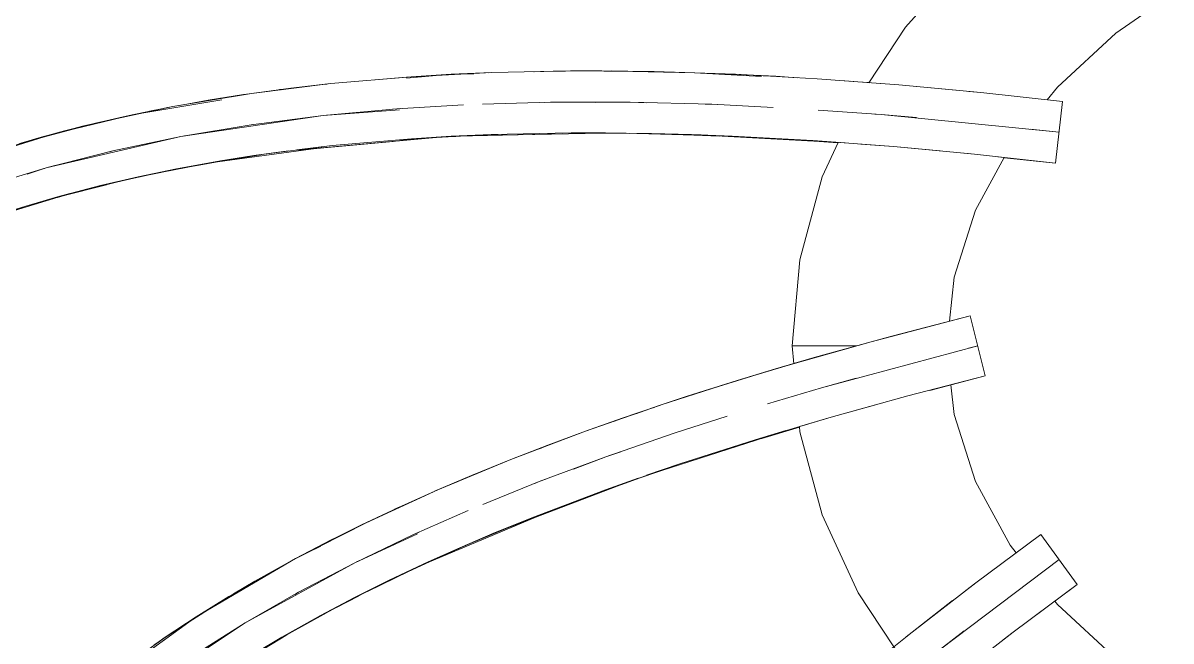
# Model space of a CAD drawing. Header units: inches. Extents: x -578 to 1873, y 397 to 1812.
# Drawn here: x 744.11 to 781.23, y 895.65 to 915.62 of the extents above; entities that cross this region are included whole.
import ezdxf

# ---------------------------------------------------------------- set-up
doc = ezdxf.new("R2010")
doc.units = ezdxf.units.IN
doc.header["$MEASUREMENT"] = 0
doc.layers.add('A-GENM', color=13, linetype='Continuous', lineweight=9)
doc.layers.add('A-WALL', color=113, linetype='Continuous', lineweight=13)

# ---------------------------------------------------------------- blocks, each defined once
blk = doc.blocks.new('3D Cad File Example_dwg_AC_Bandstand Canopy - AC_Bandstand Canopy-1783121-_3D_-3560-Level 1')
at = {"layer": 'A-GENM'}
for p, q in [((-25.046, 10.297), (-23.195, 12.384)), ((-18.243, 10.104), (-16.463, 11.344)), ((-26.234, 8.503), (-25.046, 10.297)), ((-20.137, 8.359), (-18.243, 10.104)), ((-20.137, 8.359), (-20.464, 7.948)), ((-27.738, 5.461), (-27.227, 6.573)), ((-22.789, 4.381), (-21.856, 6.088)), ((-28.464, 2.776), (-27.738, 5.461)), ((-23.479, 2.218), (-22.789, 4.381)), ((-28.713, 0), (-28.464, 2.776)), ((-23.629, 0.796), (-23.479, 2.218)), ((-28.661, -0.578), (-28.713, 0)), ((-26.622, 0), (-28.713, 0)), ((-23.479, -2.218), (-23.58, -1.258)), ((-22.789, -4.381), (-23.479, -2.218)), ((-28.464, -2.776), (-28.479, -2.61)), ((-28.464, -2.776), (-27.738, -5.461)), ((-21.664, -6.441), (-22.789, -4.381)), ((-26.579, -7.983), (-27.738, -5.461)), ((-21.664, -6.441), (-21.469, -6.686)), ((-25.046, -10.297), (-26.579, -7.983)), ((-20.222, -8.251), (-20.137, -8.359)), ((-18.243, -10.104), (-20.137, -8.359))]:
    blk.add_line(p, q, dxfattribs=at)
blk = doc.blocks.new('3D Cad File Example_dwg_AC_Bandstand Canopy Rib Centerplane - AC_Bandstand Canopy Rib Centerplane-1775954-_3D_-3567-Level 1')
at = {"layer": 'A-GENM'}
for p, q in [((-45.085, -269.711), (-47.177, -270.351)), ((-46.564, -270.147), (-47.177, -270.351)), ((-51.532, -271.364), (-47.177, -270.351)), ((-49.325, -270.901), (-47.177, -270.351)), ((-47.177, -270.351), (-47.449, -270.424)), ((-47.124, -270.334), (-47.177, -270.351)), ((-51.532, -271.364), (-49.325, -270.901)), ((-49.325, -270.901), (-49.43, -270.92)), ((-49.224, -270.872), (-49.325, -270.901)), ((-74.168, -272.074), (-79.917, -271.5)), ((-79.917, -271.5), (-78.982, -271.598)), ((-56.125, -272.042), (-51.532, -271.364)), ((-51.532, -271.364), (-53.798, -271.744)), ((-51.532, -271.364), (-51.643, -271.383)), ((-74.168, -272.074), (-75.308, -271.975)), ((-56.125, -272.042), (-53.798, -271.744)), ((-56.125, -272.042), (-55.57, -271.969)), ((-53.85, -271.75), (-53.798, -271.744)), ((-74.168, -272.074), (-74.299, -272.061)), ((-74.168, -272.074), (-73.966, -272.086)), ((-74.168, -272.074), (-72.133, -272.219)), ((-70.679, -272.307), (-68.689, -272.406)), ((-68.864, -272.395), (-68.689, -272.406)), ((-68.689, -272.406), (-68.472, -272.409)), ((-68.689, -272.406), (-66.049, -272.475)), ((-60.665, -272.388), (-58.512, -272.262)), ((-58.512, -272.262), (-58.624, -272.267)), ((-58.599, -272.228), (-56.125, -272.042)), ((-56.125, -272.042), (-58.512, -272.262)), ((-58.512, -272.262), (-58.366, -272.246)), ((-56.125, -272.042), (-56.238, -272.054)), ((-66.575, -272.455), (-66.049, -272.475)), ((-64.938, -272.46), (-66.049, -272.475)), ((-65.894, -272.474), (-66.049, -272.475)), ((-63.473, -272.476), (-66.049, -272.475)), ((-63.635, -272.473), (-63.473, -272.476)), ((-61.274, -272.414), (-63.473, -272.476)), ((-63.281, -272.467), (-63.473, -272.476))]:
    blk.add_line(p, q, dxfattribs=at)
blk = doc.blocks.new('3D Cad File Example_dwg_AC_Bandstand Canopy Rib Centerplane - AC_Bandstand Canopy Rib Centerplane-1775953-_3D_-V106-Level 1')
at = {"layer": 'A-GENM'}
for p, q in [((-127.765, -265.954), (-122.713, -264.6)), ((-123.016, -264.679), (-122.713, -264.6)), ((-127.765, -265.954), (-126.643, -265.639)), ((-129.508, -266.472), (-127.765, -265.954)), ((-132.493, -267.411), (-130.816, -266.876)), ((-132.493, -267.411), (-134.733, -268.184)), ((-136.89, -268.987), (-134.733, -268.184)), ((-134.733, -268.184), (-135.775, -268.588)), ((-134.733, -268.184), (-134.879, -268.239)), ((-134.733, -268.184), (-134.252, -268.024)), ((-134.733, -268.184), (-134.611, -268.142)), ((-136.89, -268.987), (-138.708, -269.722)), ((-136.89, -268.987), (-137.034, -269.048)), ((-136.89, -268.987), (-136.669, -268.908)), ((-139.185, -269.923), (-140.949, -270.698)), ((-140.82, -270.677), (-142.851, -271.609)), ((-140.949, -270.698), (-142.851, -271.609)), ((-141.063, -270.755), (-140.949, -270.698)), ((-140.771, -270.623), (-140.949, -270.698)), ((-146.392, -273.552), (-142.851, -271.609)), ((-144.665, -272.56), (-142.851, -271.609)), ((-143.281, -271.838), (-142.851, -271.609)), ((-142.769, -271.569), (-142.851, -271.609)), ((-144.665, -272.56), (-146.392, -273.552)), ((-144.784, -272.631), (-144.665, -272.56)), ((-144.665, -272.56), (-144.573, -272.514)), ((-146.392, -273.552), (-146.325, -273.513)), ((-146.392, -273.552), (-149.58, -275.67)), ((-148.031, -274.588), (-146.392, -273.552)), ((-146.558, -273.66), (-146.392, -273.552))]:
    blk.add_line(p, q, dxfattribs=at)
blk = doc.blocks.new('3D Cad File Example_dwg_AC_Bandstand Canopy Rib Centerplane - AC_Bandstand Canopy Rib Centerplane-1775952-_3D_-3565-Level 1')
at = {"layer": 'A-GENM'}
for q in [(-79.917, -257.699), (-76.853, -255.395)]:
    blk.add_line((-76.088, -254.799), q, dxfattribs=at)
blk = doc.blocks.new('3D Cad File Example_dwg-2744-Level 1')
at = {"layer": 'A-WALL'}
for p, q in [((-141.031, -255.902), (-143.623, -256.125)), ((-141.18, -255.913), (-142.203, -256.003)), ((-141.031, -255.904), (-141.18, -255.913)), ((-141.176, -255.95), (-139.733, -255.825)), ((-138.419, -255.769), (-141.031, -255.902)), ((-139.733, -255.825), (-141.031, -255.902)), ((-139.863, -255.832), (-139.733, -255.825)), ((-138.419, -255.769), (-139.733, -255.825)), ((-139.246, -255.81), (-139.733, -255.825)), ((-139.733, -255.825), (-139, -255.811)), ((-138.419, -255.771), (-138.529, -255.773)), ((-138.419, -255.769), (-135.8, -255.717)), ((-136.442, -255.723), (-137.067, -255.742)), ((-137.027, -255.741), (-136.442, -255.723)), ((-137.027, -255.741), (-136.442, -255.723)), ((-136.442, -255.723), (-136.04, -255.722)), ((-136.442, -255.723), (-136.047, -255.722)), ((-136.442, -255.723), (-136.152, -255.724)), ((-135.8, -255.718), (-135.872, -255.717)), ((-135.8, -255.717), (-134.869, -255.716)), ((-135.8, -255.717), (-133.173, -255.738)), ((-134.869, -255.716), (-131.863, -255.773)), ((-134.869, -255.716), (-134.494, -255.719)), ((-134.869, -255.716), (-133.173, -255.738)), ((-134.794, -255.719), (-134.494, -255.719)), ((-134.647, -255.722), (-134.494, -255.719)), ((-134.494, -255.719), (-134.551, -255.718)), ((-134.551, -255.718), (-134.494, -255.72)), ((-134.551, -255.718), (-134.494, -255.719)), ((-133.221, -255.737), (-134.494, -255.719)), ((-133.221, -255.737), (-134.161, -255.724)), ((-133.221, -255.737), (-133.173, -255.739)), ((-133.221, -255.737), (-133.173, -255.738)), ((-133.221, -255.737), (-133.173, -255.739)), ((-131.863, -255.773), (-133.173, -255.738)), ((-133.173, -255.738), (-130.539, -255.825)), ((-132.487, -255.757), (-131.863, -255.773)), ((-129.697, -255.892), (-131.863, -255.773)), ((-131.863, -255.773), (-131.293, -255.799)), ((-131.863, -255.773), (-130.539, -255.825)), ((-130.727, -255.817), (-130.674, -255.819)), ((-130.674, -255.819), (-130.555, -255.824)), ((-130.674, -255.819), (-129.235, -255.89)), ((-127.9, -255.971), (-130.539, -255.825)), ((-129.871, -255.862), (-129.235, -255.89)), ((-129.646, -255.874), (-129.235, -255.89)), ((-128.553, -255.935), (-129.235, -255.89)), ((-128.552, -255.935), (-129.235, -255.89)), ((-129.235, -255.89), (-128.843, -255.919)), ((-127.9, -255.971), (-126.586, -256.063)), ((-125.258, -256.17), (-127.9, -255.971)), ((-126.586, -256.063), (-127.013, -256.036)), ((-126.586, -256.063), (-126.837, -256.05)), ((-126.233, -256.094), (-126.586, -256.063)), ((-125.258, -256.17), (-126.586, -256.063)), ((-126.586, -256.063), (-126.232, -256.093)), ((-148.73, -256.867), (-146.191, -256.444)), ((-146.191, -256.444), (-143.623, -256.125)), ((-144.915, -256.272), (-146.191, -256.444)), ((-145.142, -256.301), (-145.63, -256.368)), ((-145.142, -256.301), (-145.283, -256.322)), ((-145.283, -256.321), (-145.142, -256.301)), ((-144.915, -256.272), (-145.217, -256.323)), ((-144.915, -256.272), (-145.142, -256.301)), ((-144.915, -256.272), (-143.623, -256.125)), ((-144.915, -256.274), (-143.821, -256.146)), ((-144.915, -256.272), (-144.573, -256.243)), ((-144.622, -256.246), (-144.915, -256.272)), ((-143.758, -256.14), (-143.821, -256.146)), ((-123.41, -256.34), (-125.258, -256.17)), ((-125.258, -256.17), (-122.615, -256.416)), ((-122.997, -256.378), (-122.615, -256.416)), ((-122.615, -256.416), (-119.967, -256.706)), ((-122.615, -256.416), (-119.967, -256.706)), ((-147.143, -256.645), (-149.989, -257.121)), ((-147.587, -256.662), (-148.512, -256.831)), ((-147.647, -256.672), (-148.212, -256.781)), ((-147.647, -256.672), (-148.145, -256.77)), ((-147.647, -256.672), (-148.145, -256.77)), ((-147.587, -256.662), (-148.101, -256.762)), ((-147.647, -256.672), (-147.587, -256.662)), ((-147.587, -256.662), (-146.445, -256.481)), ((-146.84, -256.552), (-147.587, -256.662)), ((-147.587, -256.662), (-146.84, -256.552)), ((-146.268, -256.456), (-146.445, -256.481)), ((-120.199, -258.693), (-119.967, -256.706)), ((-149.989, -257.121), (-152.579, -257.745)), ((-151.231, -257.403), (-148.73, -256.867)), ((-149.989, -257.121), (-151.231, -257.403)), ((-149.989, -257.121), (-150.336, -257.197)), ((-150.236, -257.177), (-150.336, -257.197)), ((-149.989, -257.121), (-148.73, -256.867)), ((-149.378, -257.004), (-149.989, -257.121)), ((-149.045, -256.928), (-149.487, -257.02)), ((-148.9, -256.902), (-149.045, -256.928)), ((-151.231, -257.403), (-153.688, -258.057)), ((-151.231, -257.403), (-152.579, -257.745)), ((-151.609, -257.495), (-151.98, -257.592)), ((-151.41, -257.448), (-151.609, -257.495)), ((-150.336, -257.197), (-150.758, -257.296)), ((-150.561, -257.251), (-150.336, -257.197)), ((-150.476, -257.232), (-150.336, -257.197)), ((-150.336, -257.197), (-150.475, -257.232)), ((-150.336, -257.197), (-150.473, -257.231)), ((-156.09, -258.834), (-152.579, -257.745)), ((-152.579, -257.745), (-154.898, -258.43)), ((-152.579, -257.745), (-153.688, -258.057)), ((-153.39, -257.973), (-153.067, -257.879)), ((-153.067, -257.879), (-153.203, -257.92)), ((-153.067, -257.879), (-153.203, -257.92)), ((-153.025, -257.867), (-153.198, -257.919)), ((-153.025, -257.867), (-153.159, -257.908)), ((-152.873, -257.828), (-153.067, -257.879)), ((-152.957, -257.851), (-153.067, -257.879)), ((-153.067, -257.879), (-153.025, -257.867)), ((-153.025, -257.867), (-152.233, -257.653)), ((-152.919, -257.841), (-153.025, -257.867)), ((-153.025, -257.867), (-152.919, -257.841)), ((-152.233, -257.653), (-152.733, -257.799)), ((-152.579, -257.745), (-152.233, -257.653)), ((-152.233, -257.653), (-151.886, -257.57)), ((-139.737, -257.829), (-144.513, -258.25)), ((-141.018, -257.906), (-143.576, -258.131)), ((-141.367, -257.95), (-140.219, -257.865)), ((-138.439, -257.771), (-141.018, -257.906)), ((-139.737, -257.829), (-141.018, -257.906)), ((-140.063, -257.857), (-139.579, -257.831)), ((-139.986, -257.847), (-139.737, -257.829)), ((-139.737, -257.829), (-134.864, -257.725)), ((-138.439, -257.771), (-139.737, -257.829)), ((-139.737, -257.829), (-139.528, -257.822)), ((-139.526, -257.828), (-136.14, -257.752)), ((-139.212, -257.812), (-138.215, -257.78)), ((-135.851, -257.717), (-138.439, -257.771)), ((-134.914, -257.716), (-135.851, -257.717)), ((-135.851, -257.717), (-133.256, -257.737)), ((-135.203, -257.728), (-133.983, -257.734)), ((-131.962, -257.771), (-134.914, -257.716)), ((-134.914, -257.716), (-134.75, -257.717)), ((-134.914, -257.716), (-133.256, -257.737)), ((-131.871, -257.788), (-134.078, -257.732)), ((-130.652, -257.822), (-133.256, -257.737)), ((-131.962, -257.771), (-133.256, -257.737)), ((-131.056, -257.821), (-132.716, -257.757)), ((-131.962, -257.771), (-132.137, -257.766)), ((-130.652, -257.822), (-131.962, -257.771)), ((-131.962, -257.771), (-127.229, -258.031)), ((-131.962, -257.771), (-131.657, -257.785)), ((-131.286, -257.801), (-130.935, -257.816)), ((-130.652, -257.822), (-128.044, -257.966)), ((-143.868, -258.189), (-147.286, -258.654)), ((-146.109, -258.453), (-143.576, -258.131)), ((-146.109, -258.453), (-144.991, -258.299)), ((-144.721, -258.265), (-143.576, -258.131)), ((-141.611, -257.994), (-144.673, -258.273)), ((-128.044, -257.966), (-125.431, -258.162)), ((-128.044, -257.966), (-126.997, -258.039)), ((-127.838, -257.997), (-127.234, -258.041)), ((-127.371, -258.016), (-127.689, -257.995)), ((-125.431, -258.162), (-126.486, -258.078)), ((-122.817, -258.406), (-125.431, -258.162)), ((-125.431, -258.162), (-123.93, -258.3)), ((-149.85, -259.137), (-147.191, -258.624)), ((-146.109, -258.453), (-148.61, -258.881)), ((-147.191, -258.624), (-148.61, -258.881)), ((-147.357, -258.666), (-148.002, -258.78)), ((-147.191, -258.624), (-147.4, -258.66)), ((-147.191, -258.624), (-146.109, -258.453)), ((-147.116, -258.625), (-146.218, -258.486)), ((-146.899, -258.588), (-145.885, -258.432)), ((-122.817, -258.406), (-123.128, -258.375)), ((-122.817, -258.406), (-120.199, -258.693)), ((-122.817, -258.406), (-120.199, -258.693)), ((-122.064, -258.491), (-120.199, -258.693)), ((-120.199, -258.693), (-121.861, -258.52)), ((-120.199, -258.693), (-121.861, -258.52)), ((-121.858, -258.513), (-120.199, -258.693)), ((-151.07, -259.422), (-148.61, -258.881)), ((-149.85, -259.137), (-148.183, -258.808)), ((-149.85, -259.137), (-148.61, -258.881)), ((-148.119, -258.797), (-149.443, -259.064)), ((-149.85, -259.137), (-152.464, -259.787)), ((-152.331, -259.767), (-150.875, -259.392)), ((-149.85, -259.137), (-151.07, -259.422)), ((-150.607, -259.326), (-149.895, -259.163)), ((-149.85, -259.137), (-149.942, -259.158)), ((-151.07, -259.422), (-153.482, -260.083)), ((-152.464, -259.787), (-153.482, -260.083)), ((-151.07, -259.422), (-152.464, -259.787)), ((-152.464, -259.787), (-152.066, -259.678)), ((-152.386, -259.782), (-152.462, -259.804)), ((-153.482, -260.083), (-155.836, -260.868)), ((-154.669, -260.46), (-153.482, -260.083)), ((-152.436, -259.796), (-154.608, -260.458)), ((-126.156, -264.466), (-122.956, -263.63)), ((-125.49, -264.286), (-122.956, -263.63)), ((-125.49, -264.286), (-122.956, -263.63)), ((-122.469, -265.57), (-122.956, -263.63)), ((-126.156, -264.466), (-129.251, -265.346)), ((-127.997, -264.981), (-125.49, -264.286)), ((-126.156, -264.466), (-127.997, -264.981)), ((-126.156, -264.466), (-126.667, -264.609)), ((-126.156, -264.466), (-125.49, -264.286)), ((-126.156, -264.466), (-125.68, -264.342)), ((-127.997, -264.981), (-130.484, -265.719)), ((-127.997, -264.981), (-129.251, -265.346)), ((-132.165, -266.251), (-129.251, -265.346)), ((-130.484, -265.719), (-129.251, -265.346)), ((-129.251, -265.346), (-129.847, -265.53)), ((-128.661, -265.175), (-129.251, -265.346)), ((-132.947, -266.509), (-130.484, -265.719)), ((-132.165, -266.251), (-130.484, -265.719)), ((-124.973, -266.219), (-122.469, -265.57)), ((-124.973, -266.219), (-122.469, -265.57)), ((-124.265, -266.038), (-122.469, -265.57)), ((-123.58, -265.859), (-122.469, -265.57)), ((-122.469, -265.57), (-123.58, -265.864)), ((-123.58, -265.864), (-122.469, -265.57)), ((-131.385, -266.004), (-131.726, -266.11)), ((-132.947, -266.509), (-132.165, -266.251)), ((-132.165, -266.251), (-131.726, -266.11)), ((-131.976, -266.192), (-131.726, -266.11)), ((-131.846, -266.152), (-131.726, -266.11)), ((-124.973, -266.219), (-127.451, -266.904)), ((-124.973, -266.219), (-125.282, -266.302)), ((-135.392, -267.358), (-132.947, -266.509)), ((-133.315, -266.632), (-134.208, -266.938)), ((-134.208, -266.938), (-133.701, -266.765)), ((-134.208, -266.938), (-133.872, -266.83)), ((-134.208, -266.938), (-133.885, -266.834)), ((-133.768, -266.794), (-133.315, -266.632)), ((-133.753, -266.789), (-133.315, -266.632)), ((-133.315, -266.634), (-132.964, -266.514)), ((-133.315, -266.632), (-133.076, -266.553)), ((-133.315, -266.632), (-133.171, -266.587)), ((-133.315, -266.632), (-133.197, -266.596)), ((-127.451, -266.904), (-126.046, -266.513)), ((-134.208, -266.938), (-135.427, -267.371)), ((-134.774, -267.143), (-134.208, -266.938)), ((-134.208, -266.938), (-134.479, -267.041)), ((-127.451, -266.904), (-129.907, -267.635)), ((-127.451, -266.904), (-128.47, -267.202)), ((-137.801, -268.271), (-135.392, -267.358)), ((-136.609, -267.809), (-135.392, -267.358)), ((-133.225, -268.722), (-128.97, -267.356)), ((-128.911, -267.333), (-129.907, -267.635)), ((-129.695, -267.589), (-128.478, -267.224)), ((-129.664, -267.567), (-129.276, -267.447)), ((-136.609, -267.809), (-137.801, -268.271)), ((-136.882, -267.923), (-136.609, -267.809)), ((-136.609, -267.809), (-136.659, -267.828)), ((-136.609, -267.809), (-136.206, -267.665)), ((-136.609, -267.809), (-136.278, -267.694)), ((-132.339, -268.414), (-129.907, -267.635)), ((-140.167, -269.253), (-137.801, -268.271)), ((-137.864, -268.295), (-139.08, -268.79)), ((-137.864, -268.295), (-137.801, -268.272)), ((-138.428, -268.531), (-139.08, -268.79)), ((-138.749, -268.664), (-139.08, -268.79)), ((-132.339, -268.414), (-134.748, -269.252)), ((-133.976, -268.986), (-132.725, -268.561)), ((-133.419, -268.782), (-132.339, -268.414)), ((-132.922, -268.617), (-132.6, -268.509)), ((-140.268, -269.297), (-139.08, -268.79)), ((-139.08, -268.79), (-139.593, -269.015)), ((-139.557, -269), (-139.08, -268.79)), ((-133.829, -268.932), (-138.307, -270.635)), ((-133.829, -268.932), (-137.986, -270.513)), ((-133.689, -268.876), (-134.748, -269.252)), ((-133.386, -268.784), (-134.252, -269.093)), ((-140.167, -269.253), (-142.482, -270.314)), ((-141.339, -269.776), (-140.167, -269.253)), ((-134.748, -269.252), (-137.126, -270.154)), ((-141.339, -269.776), (-142.482, -270.314)), ((-141.339, -269.776), (-141.641, -269.926)), ((-141.339, -269.776), (-141.465, -269.834)), ((-141.339, -269.776), (-141.071, -269.665)), ((-141.339, -269.776), (-141.084, -269.67)), ((-141.646, -269.918), (-142.631, -270.386)), ((-141.646, -269.918), (-141.465, -269.834)), ((-141.646, -269.918), (-141.506, -269.855)), ((-141.646, -269.918), (-141.557, -269.879)), ((-141.561, -269.881), (-141.465, -269.834)), ((-141.465, -269.834), (-141.552, -269.877)), ((-137.055, -270.159), (-140.431, -271.574)), ((-139.459, -271.127), (-137.126, -270.154)), ((-138.307, -270.635), (-137.126, -270.154)), ((-144.736, -271.46), (-142.482, -270.314)), ((-142.631, -270.386), (-143.729, -270.933)), ((-143.613, -270.873), (-144.761, -271.474)), ((-143.613, -270.873), (-144.095, -271.134)), ((-143.08, -270.618), (-143.729, -270.933)), ((-143.613, -270.873), (-143.729, -270.933)), ((-143.613, -270.873), (-142.993, -270.574)), ((-140.413, -271.554), (-138.307, -270.635)), ((-138.901, -270.894), (-139.918, -271.338)), ((-138.307, -270.635), (-139.459, -271.127)), ((-138.928, -270.907), (-138.977, -270.927)), ((-120.673, -270.693), (-122.771, -272.255)), ((-122.771, -272.255), (-120.673, -270.693)), ((-119.493, -272.308), (-120.673, -270.693)), ((-143.947, -271.07), (-144.761, -271.474)), ((-143.729, -270.933), (-143.969, -271.063)), ((-143.729, -270.933), (-143.907, -271.029)), ((-143.729, -270.933), (-143.829, -270.985)), ((-139.459, -271.127), (-141.74, -272.176)), ((-140.474, -271.58), (-139.459, -271.127)), ((-144.761, -271.474), (-147.979, -273.36)), ((-146.916, -272.7), (-144.736, -271.46)), ((-144.761, -271.474), (-146.916, -272.7)), ((-144.761, -271.474), (-146.078, -272.206)), ((-144.941, -271.571), (-146.078, -272.206)), ((-144.843, -271.519), (-144.941, -271.571)), ((-144.761, -271.474), (-144.736, -271.46)), ((-140.474, -271.58), (-141.74, -272.176)), ((-140.435, -271.576), (-141.133, -271.899)), ((-145.453, -271.868), (-146.078, -272.206)), ((-145.487, -271.887), (-146.078, -272.206)), ((-140.654, -271.667), (-142.864, -272.737)), ((-142.44, -272.535), (-141.114, -271.888)), ((-141.16, -271.91), (-142.28, -272.453)), ((-146.766, -272.615), (-146.078, -272.206)), ((-146.078, -272.206), (-146.519, -272.474)), ((-146.48, -272.452), (-146.078, -272.206)), ((-146.428, -272.42), (-146.078, -272.206)), ((-146.376, -272.393), (-146.078, -272.206)), ((-145.948, -272.136), (-146.078, -272.206)), ((-143.956, -273.312), (-141.74, -272.176)), ((-142.864, -272.737), (-141.74, -272.176)), ((-142.433, -272.531), (-141.982, -272.311)), ((-142.399, -272.514), (-141.955, -272.297)), ((-124.831, -273.852), (-122.771, -272.255)), ((-123.094, -272.501), (-122.771, -272.255)), ((-119.493, -272.308), (-121.572, -273.855)), ((-121.572, -273.855), (-119.493, -272.308)), ((-119.493, -272.308), (-120.844, -273.317)), ((-119.493, -272.308), (-120.221, -272.852)), ((-119.493, -272.308), (-120.219, -272.855)), ((-120.219, -272.855), (-119.493, -272.308)), ((-149.007, -274.04), (-146.916, -272.7)), ((-147.979, -273.36), (-146.916, -272.7)), ((-142.864, -272.737), (-145.211, -274.015)), ((-143.956, -273.312), (-142.864, -272.737)), ((-143.464, -273.064), (-142.731, -272.684)), ((-142.549, -272.584), (-142.864, -272.737)), ((-147.448, -273.038), (-147.979, -273.36)), ((-147.617, -273.136), (-147.18, -272.86)), ((-147.18, -272.86), (-147.047, -272.781)), ((-124.831, -273.852), (-123.524, -272.834)), ((-151.643, -276.001), (-147.979, -273.36)), ((-149.007, -274.04), (-147.979, -273.36)), ((-148.972, -274.016), (-148.187, -273.495)), ((-148.601, -273.771), (-147.979, -273.36)), ((-148.187, -273.495), (-148.466, -273.682)), ((-148.187, -273.495), (-148.281, -273.56)), ((-148.187, -273.495), (-148.081, -273.428)), ((-148.187, -273.495), (-148.122, -273.455)), ((-148.187, -273.495), (-148.122, -273.455)), ((-143.956, -273.312), (-146.094, -274.54)), ((-143.956, -273.312), (-145.211, -274.015)), ((-144.974, -273.897), (-143.762, -273.226)), ((-144.859, -273.815), (-145.211, -274.015)), ((-124.831, -273.852), (-125.853, -274.673)), ((-124.831, -273.852), (-125.022, -274.008)), ((-123.603, -275.431), (-121.572, -273.855)), ((-121.89, -274.098), (-121.572, -273.855)), ((-149.007, -274.04), (-150.996, -275.487)), ((-148.972, -274.016), (-150.369, -275.01)), ((-149.118, -274.12), (-149.33, -274.262)), ((-145.081, -273.959), (-146.972, -275.111)), ((-145.211, -274.015), (-146.094, -274.54)), ((-144.978, -273.899), (-145.114, -273.979))]:
    blk.add_line(p, q, dxfattribs=at)
for name, p in [('3D Cad File Example_dwg_AC_Bandstand Canopy - AC_Bandstand Canopy-1783121-_3D_-3560-Level 1', (-100, -264.6)), ('3D Cad File Example_dwg_AC_Bandstand Canopy Rib Centerplane - AC_Bandstand Canopy Rib Centerplane-1775953-_3D_-V106-Level 1', (0, 0))]:
    blk.add_blockref(name, p)
at = {"rotation": 180}
for name in ['3D Cad File Example_dwg_AC_Bandstand Canopy Rib Centerplane - AC_Bandstand Canopy Rib Centerplane-1775954-_3D_-3567-Level 1', '3D Cad File Example_dwg_AC_Bandstand Canopy Rib Centerplane - AC_Bandstand Canopy Rib Centerplane-1775952-_3D_-3565-Level 1']:
    blk.add_blockref(name, (-200, -529.2), dxfattribs=at)

msp = doc.modelspace()

# ---------------------------------------------------------------- block references
at = {"layer": 'A-WALL', "color": 30, "lineweight": 9}
msp.add_blockref('3D Cad File Example_dwg-2744-Level 1', (897.689, 1169.788), dxfattribs=at)

doc.saveas('drawing.dxf')
